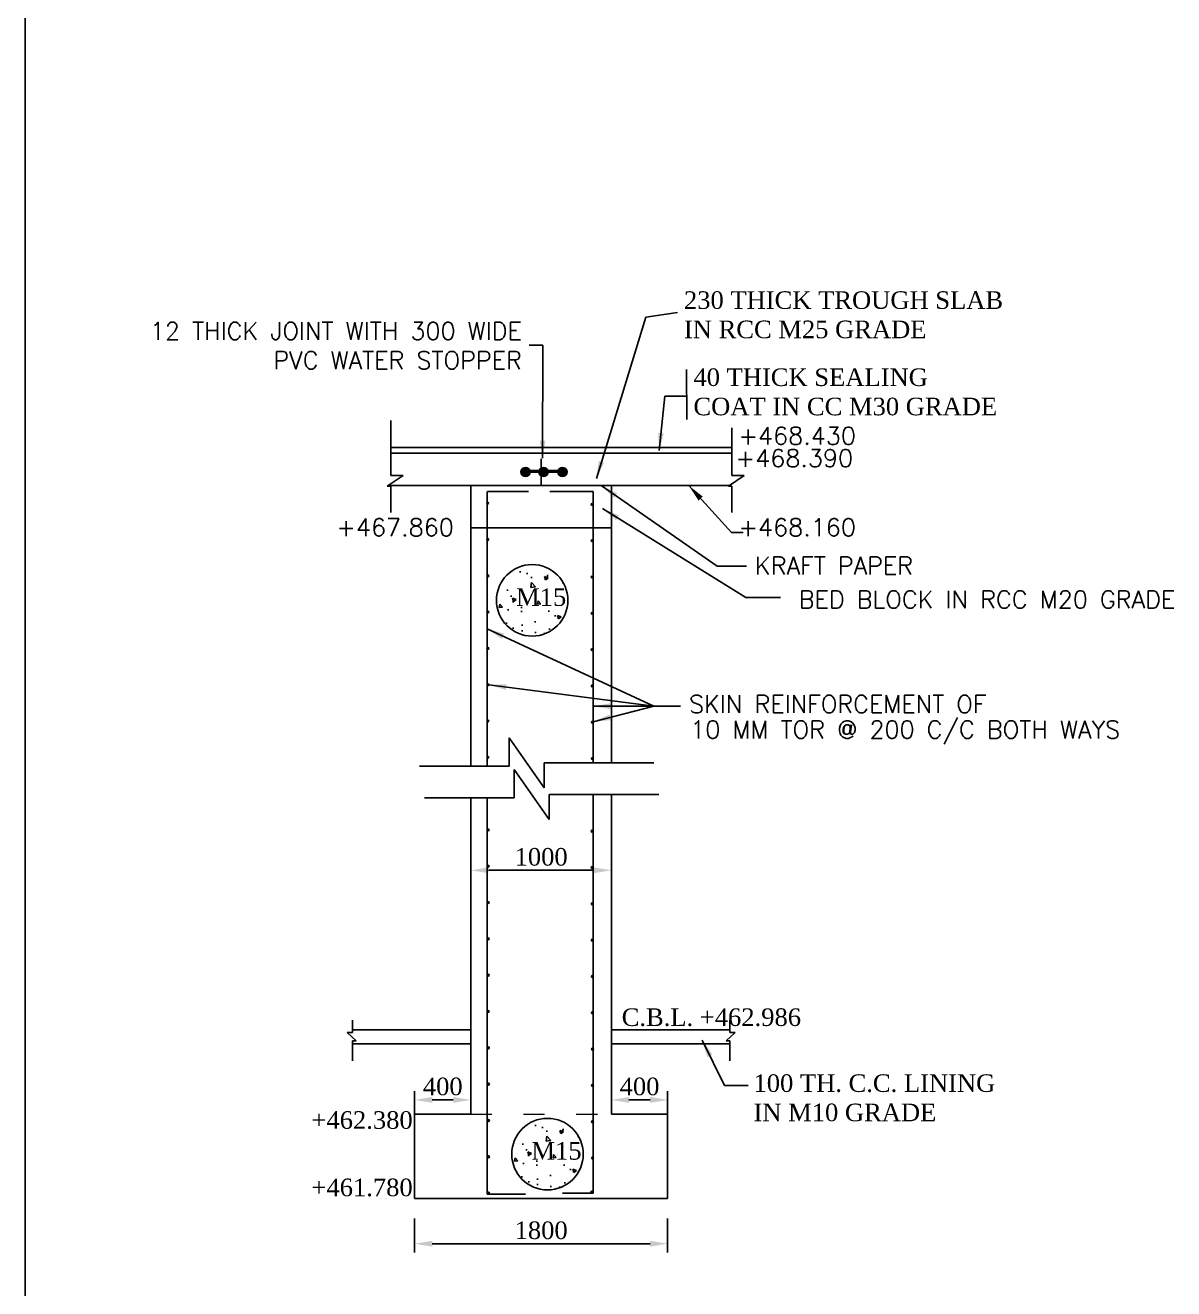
# Model space of a CAD drawing. Header units: millimetres. Extents: x 80 to 6605, y 46 to 2491.
# Drawn here: x 5550.8 to 5714.2, y 318.1 to 497.8 of the extents above; entities that cross this region are included whole.
import ezdxf

# ---------------------------------------------------------------- set-up
doc = ezdxf.new("R2010")
doc.units = ezdxf.units.MM
doc.linetypes.add('ACAD_ISO03W100', pattern=[30, 12, -18])
doc.layers.add('TEXT_GENERAL', color=4, linetype='Continuous')
doc.styles.add('ROMANS', font='romans.shx', dxfattribs={"height": 2.5})
doc.styles.get("Standard").update_dxf_attribs({"font": 'times.ttf', "height": 2.5})
doc.styles.add('TNR_2.5', font='times.ttf', dxfattribs={"height": 2.5})
doc.dimstyles.new('ISO-25', dxfattribs={"dimtxt": 2.5, "dimasz": 2.5, "dimexe": 1.25, "dimexo": 0.625, "dimtad": 1, "dimlfac": 25, "dimtxsty": 'Standard', "dimcen": 2.5, "dimadec": 0, "dimazin": 0, "dimtfac": 1, "dimtmove": 0, "dimatfit": 3, "dimfxl": 1, "dimarcsym": 0})
doc.dimstyles.new('STYLE_ESH', dxfattribs={"dimtxt": 2.5, "dimasz": 2.5, "dimexe": 1, "dimexo": 0.625, "dimtad": 0, "dimtih": 1, "dimtoh": 1, "dimdec": 0, "dimlfac": 100, "dimzin": 9, "dimdsep": 46, "dimtxsty": 'TNR_2.5', "dimcen": 2.5, "dimadec": 0, "dimazin": 2, "dimtfac": 1, "dimtdec": 0, "dimtofl": 0, "dimtmove": 2, "dimatfit": 3, "dimfxl": 1, "dimarcsym": 0})

# ---------------------------------------------------------------- blocks, each defined once
blk = doc.blocks.new('*D141')
at = {"color": 0, "lineweight": -2, "ltscale": 6, "transparency": 16777216}
for p, q in [((5606.22, 328.08), (5606.22, 323.23)), ((5642.22, 328.08), (5642.22, 323.23)), ((5608.72, 324.48), (5639.72, 324.48))]:
    blk.add_line(p, q, dxfattribs=at)
at = {"color": 0, "ltscale": 6, "transparency": 16777216}
for points in [[(5608.72, 324.89), (5608.72, 324.06), (5606.22, 324.48)], [(5639.72, 324.89), (5639.72, 324.06), (5642.22, 324.48)]]:
    blk.add_solid(points, dxfattribs=at)
at = {"layer": 'Defpoints', "color": 0, "ltscale": 6, "transparency": 16777216}
for p in [(5606.22, 328.7), (5642.22, 328.7), (5642.22, 324.48)]:
    blk.add_point(p, dxfattribs=at)
at = {"color": 0, "ltscale": 6, "transparency": 16777216, "insert": (5624.22, 326.37), "char_height": 2.5, "attachment_point": 5}
blk.add_mtext('1800', dxfattribs=at)
blk = doc.blocks.new('*D142')
at = {"color": 0, "lineweight": -2, "ltscale": 6, "transparency": 16777216}
for p, q in [((5634.22, 344.04), (5634.22, 346.18)), ((5642.22, 341.71), (5642.22, 346.18)), ((5639.72, 344.93), (5636.72, 344.93))]:
    blk.add_line(p, q, dxfattribs=at)
at = {"color": 0, "ltscale": 6, "transparency": 16777216}
for points in [[(5636.72, 345.35), (5636.72, 344.51), (5634.22, 344.93)], [(5639.72, 345.35), (5639.72, 344.51), (5642.22, 344.93)]]:
    blk.add_solid(points, dxfattribs=at)
at = {"layer": 'Defpoints', "color": 0, "ltscale": 6, "transparency": 16777216}
for p in [(5634.22, 344.93), (5634.22, 343.41), (5642.22, 341.09)]:
    blk.add_point(p, dxfattribs=at)
at = {"color": 0, "ltscale": 6, "transparency": 16777216, "insert": (5638.22, 346.83), "char_height": 2.5, "attachment_point": 5}
blk.add_mtext('400', dxfattribs=at)
blk = doc.blocks.new('*D140')
at = {"color": 0, "lineweight": -2, "ltscale": 6, "transparency": 16777216}
for p, q in [((5606.22, 341.71), (5606.22, 346.18)), ((5614.22, 344.04), (5614.22, 346.18)), ((5608.72, 344.93), (5611.72, 344.93))]:
    blk.add_line(p, q, dxfattribs=at)
at = {"color": 0, "ltscale": 6, "transparency": 16777216}
for points in [[(5608.72, 345.35), (5608.72, 344.51), (5606.22, 344.93)], [(5611.72, 345.35), (5611.72, 344.51), (5614.22, 344.93)]]:
    blk.add_solid(points, dxfattribs=at)
at = {"layer": 'Defpoints', "color": 0, "ltscale": 6, "transparency": 16777216}
for p in [(5614.22, 344.93), (5614.22, 343.41), (5606.22, 341.09)]:
    blk.add_point(p, dxfattribs=at)
at = {"color": 0, "ltscale": 6, "transparency": 16777216, "insert": (5610.22, 346.83), "char_height": 2.5, "attachment_point": 5}
blk.add_mtext('400', dxfattribs=at)
blk = doc.blocks.new('*D143')
at = {"color": 0, "lineweight": -2, "ltscale": 6, "transparency": 16777216}
for p, q in [((5614.22, 378.22), (5614.22, 378.84)), ((5631.72, 377.59), (5616.72, 377.59)), ((5634.22, 374.38), (5634.22, 378.84))]:
    blk.add_line(p, q, dxfattribs=at)
at = {"color": 0, "ltscale": 6, "transparency": 16777216}
for points in [[(5616.72, 378.01), (5616.72, 377.18), (5614.22, 377.59)], [(5631.72, 378.01), (5631.72, 377.18), (5634.22, 377.59)]]:
    blk.add_solid(points, dxfattribs=at)
at = {"layer": 'Defpoints', "color": 0, "ltscale": 6, "transparency": 16777216}
for p in [(5614.22, 377.59), (5614.22, 377.59), (5634.22, 373.75)]:
    blk.add_point(p, dxfattribs=at)
at = {"color": 0, "ltscale": 6, "transparency": 16777216, "insert": (5624.22, 379.49), "char_height": 2.5, "attachment_point": 5}
blk.add_mtext('1000', dxfattribs=at)

msp = doc.modelspace()

# ---------------------------------------------------------------- hatches: boundary and pattern name
for points in [[(5622.63909, 434.25625, 1), (5621.34194, 434.25625, 1)], [(5625.19832, 434.25625, 1), (5623.90117, 434.25625, 1)], [(5627.90299, 434.25625, 1), (5626.60584, 434.25625, 1)]]:
    msp.add_hatch(color=0).paths.add_polyline_path(points)
h = msp.add_hatch(color=256)
h.set_gradient(color1=(0, 0, 31), one_color=1, tint=1)
edge = h.paths.add_edge_path()
edge.add_arc((5616.61196, 429.81639), 0.128, 0, 360)
h = msp.add_hatch(color=256)
h.set_gradient(color1=(0, 0, 31), one_color=1, tint=1)
edge = h.paths.add_edge_path()
edge.add_arc((5631.4605, 429.64035), 0.128, 0, 360)
h = msp.add_hatch(color=256)
h.set_gradient(color1=(0, 0, 31), one_color=1, tint=1)
edge = h.paths.add_edge_path()
edge.add_arc((5616.61875, 424.65117), 0.128, 0, 360)
h = msp.add_hatch(color=256)
h.set_gradient(color1=(0, 0, 31), one_color=1, tint=1)
edge = h.paths.add_edge_path()
edge.add_arc((5631.46729, 424.47513), 0.128, 0, 360)
h = msp.add_hatch()
h.set_pattern_fill('AR-CONC', color=0, scale=0.03, style=0)
h.set_pattern_definition([(130, (5706.875, 309.9454), (-5.46554, -0.47817), [0.5715, -6.2865]), (185, (5706.875, 309.9454), (1.05728, 5.7317), [0.4572, -5.0292]), (79.549, (5706.4194, 309.9055), (-4.40828, 5.2535), [0.4857, -5.3427]), (133.816, (5706.875, 311.4694), (-8.13237, -1.26127), [0.85725, -9.42975]), (83.3644, (5706.197, 311.364), (-7.12213, 7.42277), [0.72855, -8.01405]), (188.816, (5706.875, 311.469), (-7.12214, 7.42275), [0.6858, -7.5438]), (159, (5706.113, 311.0884), (-4.54845, -3.06797), [0.5715, -6.2865]), (214, (5706.113, 311.0884), (-1.85406, 5.52564), [0.4572, -5.0292]), (108.5486, (5705.734, 310.8327), (-6.4025, 2.45769), [0.4857, -5.3427]), (142.5, (5706.875, 309.9454), (-0.092658, 2.53665), [0, -4.96824, 0, -5.1054, 0, -5.04825]), (172.5, (5706.875, 309.9454), (-2.00459, 3.005417), [0, -2.91084, 0, -4.85394, 0, -1.92405]), (212.5, (5708.5742, 309.9454), (-4.067718, -0.171862), [0, -1.905, 0, -5.9436, 0, -7.8867]), (222.5, (5709.336, 309.9454), (-4.443875, 0.762795), [0, -2.4765, 0, -3.94716, 0, -5.6007])])
h.paths.add_polyline_path([(5618.73402, 418.85413, -0.346392158), (5624.73402, 420.75102), (5624.73402, 411.23261, -0.346392158), (5618.73402, 413.12949)])
h.paths.add_polyline_path([(5624.73402, 420.75102, -0.312101352), (5628.02532, 415.99181, -0.312101352), (5624.73402, 411.23261)])
h.paths.add_polyline_path([(5617.85224, 415.99181, -0.150541428), (5618.73402, 418.85413), (5618.73402, 413.12949, -0.150541428)])
h = msp.add_hatch(color=256)
h.set_gradient(color1=(0, 0, 31), one_color=1, tint=1)
edge = h.paths.add_edge_path()
edge.add_arc((5616.62554, 419.48596), 0.128, 0, 360)
h = msp.add_hatch(color=256)
h.set_gradient(color1=(0, 0, 31), one_color=1, tint=1)
edge = h.paths.add_edge_path()
edge.add_arc((5631.47409, 419.30991), 0.128, 0, 360)
h = msp.add_hatch(color=256)
h.set_gradient(color1=(0, 0, 31), one_color=1, tint=1)
edge = h.paths.add_edge_path()
edge.add_arc((5616.63234, 414.32074), 0.128, 0, 360)
h = msp.add_hatch(color=256)
h.set_gradient(color1=(0, 0, 31), one_color=1, tint=1)
edge = h.paths.add_edge_path()
edge.add_arc((5631.48088, 414.14469), 0.128, 0, 360)
h = msp.add_hatch(color=256)
h.set_gradient(color1=(0, 0, 31), one_color=1, tint=1)
edge = h.paths.add_edge_path()
edge.add_arc((5616.63913, 409.15552), 0.128, 0, 360)
h = msp.add_hatch(color=256)
h.set_gradient(color1=(0, 0, 31), one_color=1, tint=1)
edge = h.paths.add_edge_path()
edge.add_arc((5631.48767, 408.97947), 0.128, 0, 360)
h = msp.add_hatch(color=256)
h.set_gradient(color1=(0, 0, 31), one_color=1, tint=1)
edge = h.paths.add_edge_path()
edge.add_arc((5616.64592, 403.9903), 0.128, 0, 360)
h = msp.add_hatch(color=256)
h.set_gradient(color1=(0, 0, 31), one_color=1, tint=1)
edge = h.paths.add_edge_path()
edge.add_arc((5631.49447, 403.81425), 0.128, 0, 360)
h = msp.add_hatch(color=256)
h.set_gradient(color1=(0, 0, 31), one_color=1, tint=1)
edge = h.paths.add_edge_path()
edge.add_arc((5616.65271, 398.82508), 0.128, 0, 360)
h = msp.add_hatch(color=256)
h.set_gradient(color1=(0, 0, 31), one_color=1, tint=1)
edge = h.paths.add_edge_path()
edge.add_arc((5631.50126, 398.64903), 0.128, 0, 360)
h = msp.add_hatch(color=256)
h.set_gradient(color1=(0, 0, 31), one_color=1, tint=1)
edge = h.paths.add_edge_path()
edge.add_arc((5616.65951, 393.65986), 0.128, 0, 360)
h = msp.add_hatch(color=256)
h.set_gradient(color1=(0, 0, 31), one_color=1, tint=1)
edge = h.paths.add_edge_path()
edge.add_arc((5631.50805, 393.48382), 0.128, 0, 360)
h = msp.add_hatch(color=256)
h.set_gradient(color1=(0, 0, 31), one_color=1, tint=1)
edge = h.paths.add_edge_path()
edge.add_arc((5616.67309, 383.32943), 0.128, 0, 360)
h = msp.add_hatch(color=256)
h.set_gradient(color1=(0, 0, 31), one_color=1, tint=1)
edge = h.paths.add_edge_path()
edge.add_arc((5631.47693, 383.15338), 0.128, 0, 360)
h = msp.add_hatch(color=256)
h.set_gradient(color1=(0, 0, 31), one_color=1, tint=1)
edge = h.paths.add_edge_path()
edge.add_arc((5616.67988, 378.16421), 0.128, 0, 360)
h = msp.add_hatch(color=256)
h.set_gradient(color1=(0, 0, 31), one_color=1, tint=1)
edge = h.paths.add_edge_path()
edge.add_arc((5631.48372, 377.98816), 0.128, 0, 360)
h = msp.add_hatch(color=256)
h.set_gradient(color1=(0, 0, 31), one_color=1, tint=1)
edge = h.paths.add_edge_path()
edge.add_arc((5616.68668, 372.99899), 0.128, 0, 360)
h = msp.add_hatch(color=256)
h.set_gradient(color1=(0, 0, 31), one_color=1, tint=1)
edge = h.paths.add_edge_path()
edge.add_arc((5631.49051, 372.82294), 0.128, 0, 360)
h = msp.add_hatch(color=256)
h.set_gradient(color1=(0, 0, 31), one_color=1, tint=1)
edge = h.paths.add_edge_path()
edge.add_arc((5616.69347, 367.83377), 0.128, 0, 360)
h = msp.add_hatch(color=256)
h.set_gradient(color1=(0, 0, 31), one_color=1, tint=1)
edge = h.paths.add_edge_path()
edge.add_arc((5631.49731, 367.65772), 0.128, 0, 360)
h = msp.add_hatch(color=256)
h.set_gradient(color1=(0, 0, 31), one_color=1, tint=1)
edge = h.paths.add_edge_path()
edge.add_arc((5616.70026, 362.66855), 0.128, 0, 360)
h = msp.add_hatch(color=256)
h.set_gradient(color1=(0, 0, 31), one_color=1, tint=1)
edge = h.paths.add_edge_path()
edge.add_arc((5631.5041, 362.4925), 0.128, 0, 360)
h = msp.add_hatch(color=256)
h.set_gradient(color1=(0, 0, 31), one_color=1, tint=1)
edge = h.paths.add_edge_path()
edge.add_arc((5616.70706, 357.50333), 0.128, 0, 360)
h = msp.add_hatch(color=256)
h.set_gradient(color1=(0, 0, 31), one_color=1, tint=1)
edge = h.paths.add_edge_path()
edge.add_arc((5631.51089, 357.32729), 0.128, 0, 360)
h = msp.add_hatch(color=256)
h.set_gradient(color1=(0, 0, 31), one_color=1, tint=1)
edge = h.paths.add_edge_path()
edge.add_arc((5616.71385, 352.33812), 0.128, 0, 360)
h = msp.add_hatch(color=256)
h.set_gradient(color1=(0, 0, 31), one_color=1, tint=1)
edge = h.paths.add_edge_path()
edge.add_arc((5631.51768, 352.16207), 0.128, 0, 360)
h = msp.add_hatch(color=256)
h.set_gradient(color1=(0, 0, 31), one_color=1, tint=1)
edge = h.paths.add_edge_path()
edge.add_arc((5616.72064, 347.1729), 0.128, 0, 360)
h = msp.add_hatch(color=256)
h.set_gradient(color1=(0, 0, 31), one_color=1, tint=1)
edge = h.paths.add_edge_path()
edge.add_arc((5631.52448, 346.99685), 0.128, 0, 360)
h = msp.add_hatch(color=256)
h.set_gradient(color1=(0, 0, 31), one_color=1, tint=1)
edge = h.paths.add_edge_path()
edge.add_arc((5616.72743, 342.00768), 0.128, 0, 360)
h = msp.add_hatch()
h.set_pattern_fill('AR-CONC', color=0, scale=0.03, style=0)
h.set_pattern_definition([(130, (5709.061, 231.177), (-5.46554, -0.47817), [0.5715, -6.2865]), (185, (5709.061, 231.177), (1.05728, 5.7317), [0.4572, -5.0292]), (79.549, (5708.6056, 231.137), (-4.40828, 5.2535), [0.4857, -5.3427]), (133.816, (5709.061, 232.701), (-8.13237, -1.26127), [0.85725, -9.42975]), (83.3644, (5708.3834, 232.596), (-7.12213, 7.42277), [0.72855, -8.01405]), (188.816, (5709.061, 232.701), (-7.12214, 7.42275), [0.6858, -7.5438]), (159, (5708.299, 232.32), (-4.54845, -3.06797), [0.5715, -6.2865]), (214, (5708.299, 232.32), (-1.85406, 5.52564), [0.4572, -5.0292]), (108.5486, (5707.92, 232.0644), (-6.4025, 2.45769), [0.4857, -5.3427]), (142.5, (5709.0611, 231.177), (-0.092658, 2.53665), [0, -4.96824, 0, -5.1054, 0, -5.04825]), (172.5, (5709.061, 231.177), (-2.00459, 3.005417), [0, -2.91084, 0, -4.85394, 0, -1.92405]), (212.5, (5710.7604, 231.177), (-4.067718, -0.171862), [0, -1.905, 0, -5.9436, 0, -7.8867]), (222.5, (5711.5224, 231.177), (-4.443875, 0.762795), [0, -2.4765, 0, -3.94716, 0, -5.6007])])
h.paths.add_polyline_path([(5620.92021, 340.0858, -0.346392158), (5626.92021, 341.98269), (5626.92021, 332.46427, -0.346392158), (5620.92021, 334.36116)])
h.paths.add_polyline_path([(5626.92021, 341.98269, -0.312101352), (5630.21152, 337.22348, -0.312101352), (5626.92021, 332.46427)])
h.paths.add_polyline_path([(5620.03843, 337.22348, -0.150541428), (5620.92021, 340.0858), (5620.92021, 334.36116, -0.150541428)])
h = msp.add_hatch(color=256)
h.set_gradient(color1=(0, 0, 31), one_color=1, tint=1)
edge = h.paths.add_edge_path()
edge.add_arc((5631.53127, 341.83163), 0.128, 0, 360)
h = msp.add_hatch(color=256)
h.set_gradient(color1=(0, 0, 31), one_color=1, tint=1)
edge = h.paths.add_edge_path()
edge.add_arc((5616.73423, 336.84246), 0.128, 0, 360)
h = msp.add_hatch(color=256)
h.set_gradient(color1=(0, 0, 31), one_color=1, tint=1)
edge = h.paths.add_edge_path()
edge.add_arc((5631.53806, 336.66641), 0.128, 0, 360)
h = msp.add_hatch(color=256)
h.set_gradient(color1=(0, 0, 31), one_color=1, tint=1)
edge = h.paths.add_edge_path()
edge.add_arc((5616.73423, 331.67741), 0.128, 0, 360)
h = msp.add_hatch(color=256)
h.set_gradient(color1=(0, 0, 31), one_color=1, tint=1)
edge = h.paths.add_edge_path()
edge.add_arc((5631.41821, 331.81705), 0.128, 0, 360)

# ---------------------------------------------------------------- linework, layer by layer
at = {"color": 0}
for p, q in [((5550.81445, 685.66503), (5550.81445, 95.66503)), ((5644.89486, 448.82629), (5644.97041, 441.72951)), ((5627.87818, 434.44946), (5621.34202, 434.44946)), ((5627.87818, 434.36617), (5621.34202, 434.36617)), ((5627.87818, 434.36617), (5621.34202, 434.36617)), ((5627.87818, 434.32617), (5621.34202, 434.32617)), ((5627.87818, 434.32617), (5621.34202, 434.32617)), ((5627.87818, 434.28617), (5621.34202, 434.28617)), ((5627.87818, 434.28617), (5621.34202, 434.28617)), ((5627.87818, 434.24617), (5621.34202, 434.24617)), ((5627.87818, 434.24617), (5621.34202, 434.24617)), ((5619.6813, 392.40254), (5619.6813, 396.42325)), ((5619.6813, 396.42325), (5624.65186, 389.32786)), ((5606.89988, 392.40254), (5619.6813, 392.40254)), ((5620.39139, 391.9295), (5625.36195, 384.83411)), ((5620.39139, 387.90878), (5620.39139, 391.9295)), ((5624.65186, 389.32786), (5624.65186, 392.87556)), ((5624.65186, 392.87556), (5640.27361, 392.87556)), ((5625.36195, 384.83411), (5625.36195, 388.3818)), ((5625.36195, 388.3818), (5640.9837, 388.3818)), ((5607.60997, 387.90878), (5620.39139, 387.90878))]:
    msp.add_line(p, q, dxfattribs=at)
at = {"color": 0, "ltscale": 6}
for p, q in [((5602.81953, 441.57152), (5602.81953, 433.76585)), ((5651.3695, 440.50761), (5651.3695, 433.76585)), ((5602.81953, 437.71446), (5651.3695, 437.71446)), ((5602.81953, 436.91446), (5651.3695, 436.91446)), ((5624.21945, 432.31446), (5624.21945, 436.11446)), ((5604.57417, 433.76585), (5602.32768, 432.23717)), ((5602.81953, 433.76585), (5604.57417, 433.76585)), ((5653.12414, 433.76585), (5650.87764, 432.23717)), ((5651.3695, 433.76585), (5653.12414, 433.76585)), ((5602.32768, 432.23717), (5602.81953, 432.23717)), ((5602.44127, 432.31446), (5650.99123, 432.31446)), ((5602.81953, 432.23717), (5602.81953, 428.47466)), ((5614.21945, 432.31446), (5614.21945, 392.40254)), ((5614.21945, 432.31446), (5634.21945, 432.31446)), ((5616.53678, 431.45101), (5616.53678, 392.40254)), ((5631.60259, 431.45101), (5631.60259, 392.87556)), ((5634.21945, 432.31446), (5634.21945, 392.87556)), ((5650.87764, 432.23717), (5651.3695, 432.23717)), ((5651.3695, 432.23717), (5651.3695, 428.47466)), ((5614.21945, 426.31446), (5634.21945, 426.31446)), ((5631.60259, 388.3818), (5631.60259, 331.66883)), ((5634.21945, 388.3818), (5634.21945, 342.91446)), ((5614.21945, 387.90878), (5614.21945, 342.91446)), ((5616.53678, 387.90878), (5616.53678, 331.54444)), ((5597.37812, 356.28505), (5597.37812, 354.51692)), ((5651.06078, 356.28505), (5651.06078, 354.51692)), ((5597.37812, 354.51692), (5596.61977, 354.51692)), ((5596.61977, 354.51692), (5597.88367, 353.33817)), ((5597.37812, 354.91446), (5614.21945, 354.91446)), ((5634.21945, 354.91446), (5650.99123, 354.91446)), ((5651.81913, 354.51692), (5650.55523, 353.33817)), ((5651.06078, 354.51692), (5651.81913, 354.51692)), ((5597.88367, 353.33817), (5597.37812, 353.33817)), ((5597.37812, 353.33817), (5597.37812, 350.47549)), ((5597.37812, 352.91446), (5614.21945, 352.91446)), ((5634.21945, 352.91446), (5650.99123, 352.91446)), ((5650.55523, 353.33817), (5651.06078, 353.33817)), ((5651.06078, 353.33817), (5651.06078, 350.47549)), ((5606.21945, 342.91446), (5606.21945, 330.91446)), ((5614.21945, 342.91446), (5606.21945, 342.91446)), ((5634.21945, 342.91446), (5642.21945, 342.91446)), ((5642.21945, 342.91446), (5642.21945, 330.91446)), ((5606.21945, 330.91446), (5642.21945, 330.91446))]:
    msp.add_line(p, q, dxfattribs=at)
for p, q in [((5616.59843, 431.45101), (5622.41605, 431.45101)), ((5631.60259, 431.45101), (5625.4409, 431.45101)), ((5640.24855, 400.93962), (5644.03346, 400.93962)), ((5616.53678, 331.54444), (5621.99868, 331.54444)), ((5627.2761, 331.66883), (5631.60259, 331.66883))]:
    msp.add_line(p, q)
at = {"color": 0}
for centre, radius in [((5621.99052, 434.25625), 0.64857), ((5624.54975, 434.25625), 0.64857), ((5627.25441, 434.25625), 0.64857), ((5622.93878, 415.99181), 5.08654), ((5625.12498, 337.22348), 5.08654)]:
    msp.add_circle(centre, radius, dxfattribs=at)
for centre in [(5616.61196, 429.81639), (5631.4605, 429.64035), (5616.61875, 424.65117), (5631.46729, 424.47513), (5616.62554, 419.48596), (5631.47409, 419.30991), (5616.63234, 414.32074), (5631.48088, 414.14469), (5616.63913, 409.15552), (5631.48767, 408.97947), (5616.64592, 403.9903), (5631.49447, 403.81425), (5616.65271, 398.82508), (5631.50126, 398.64903), (5616.65951, 393.65986), (5631.50805, 393.48382), (5616.67309, 383.32943), (5631.47693, 383.15338), (5616.67988, 378.16421), (5631.48372, 377.98816), (5616.68668, 372.99899), (5631.49051, 372.82294), (5616.69347, 367.83377), (5631.49731, 367.65772), (5616.70026, 362.66855), (5631.5041, 362.4925), (5616.70706, 357.50333), (5631.51089, 357.32729), (5616.71385, 352.33812), (5631.51768, 352.16207), (5616.72064, 347.1729), (5631.52448, 346.99685), (5616.72743, 342.00768), (5631.53127, 341.83163), (5616.73423, 336.84246), (5631.53806, 336.66641), (5616.73423, 331.67741), (5631.41821, 331.81705)]:
    msp.add_circle(centre, 0.128)
at = {"layer": 'TEXT_GENERAL', "color": 0, "linetype": 'ACAD_ISO03W100', "lineweight": 9, "ltscale": 0.25}
msp.add_line((5614.21945, 342.91446), (5634.21945, 342.91446), dxfattribs=at)

# ---------------------------------------------------------------- texts
at = {"color": 0, "style": 'ROMANS'}
for s, p in [('+468.430', (5652.29894, 438.14146)), ('+468.390', (5651.89388, 434.9692)), ('+467.860', (5595.0792, 425.12488)), ('+468.160', (5652.29894, 425.12488))]:
    msp.add_text(s, height=2.5, dxfattribs=at).set_placement(p)
at = {"color": 0, "char_height": 2.5, "attachment_point": 1}
for s, insert in [('230 THICK TROUGH SLAB\\PIN RCC M25 GRADE', (5644.53988, 459.94938)), ('40 THICK SEALING\\PCOAT IN CC M30 GRADE', (5645.89016, 448.98099))]:
    msp.add_mtext(s, dxfattribs=dict(at, insert=insert))
at = {"color": 0, "char_height": 2.5, "style": 'ROMANS'}
for s, insert, width, attachment_point in [('{\\Fsimplex.shx|c0;12\\Fsimplex.shx|c1; THICK JOINT WITH 300 WIDE PVC WATER STOPPER}', (5621.47627, 455.5585), 57.4179079, 3), ('{\\Fsimplex.shx|c0;KRAFT PAPER}', (5654.64558, 419.66519), 160.8961, 7)]:
    msp.add_mtext(s, dxfattribs=dict(at, insert=insert, width=width, attachment_point=attachment_point))
at = {"color": 0, "char_height": 2.5}
for s, insert, width, attachment_point in [(' M15', (5627.78944, 417.70083), 33.227, 3), ('C.B.L. +462.986', (5635.67814, 357.94947), 26.0851, 1), ('100 TH. C.C. LINING IN M10 GRADE', (5654.43769, 348.56783), 35, 1), ('+462.380', (5591.54054, 343.32241), 26.0851, 1), (' M15', (5629.97564, 338.9325), 33.227, 3), ('+461.780', (5591.54054, 333.73766), 26.0851, 1)]:
    msp.add_mtext(s, dxfattribs=dict(at, insert=insert, width=width, attachment_point=attachment_point))
at = {"color": 0, "char_height": 2.5, "attachment_point": 7, "style": 'ROMANS'}
for s, insert in [('{\\Fsimplex.shx;BED BLOCK} {\\Fsimplex.shx;IN RCC M20} {\\Fsimplex.shx;GRADE}', (5660.87356, 414.86129)), ('{\\Fsimplex|c0;SKIN REINFORCEMENT OF }', (5645.26301, 399.9804)), ('{\\Fsimplex|c0;10 MM TOR @ 200 C/C BOTH WAYS}', (5645.43459, 395.52337))]:
    msp.add_mtext(s, dxfattribs=dict(at, insert=insert))

# ---------------------------------------------------------------- dimensions: what is measured, and where the dimension line sits
at = {"color": 0, "ltscale": 6}
dim = msp.add_linear_dim(base=(5614.21945, 377.59252), p1=(5634.21945, 373.75118), p2=(5614.21945, 377.59252), angle=180, text='1000', dimstyle='ISO-25', override={"dimtmove": 1}, dxfattribs=at)
dim.commit()
dim.dimension.update_dxf_attribs({"geometry": '*D143', "text_midpoint": (5624.21945, 379.48915)})
for base, p1, p2, text, picture, middle in [((5614.21945, 344.92907), (5606.21945, 341.08773), (5614.21945, 343.41446), '400', '*D140', (5610.21945, 346.8257)), ((5642.21945, 324.47784), (5606.21945, 328.7022), (5642.21945, 328.7022), '1800', '*D141', (5624.21945, 326.37447))]:
    dim = msp.add_linear_dim(base=base, p1=p1, p2=p2, text=text, dimstyle='ISO-25', dxfattribs=at)
    dim.commit()
    dim.dimension.update_dxf_attribs({"geometry": picture, "text_midpoint": middle})
dim = msp.add_linear_dim(base=(5634.21945, 344.92907), p1=(5642.21945, 341.08773), p2=(5634.21945, 343.41446), angle=180, text='400', dimstyle='ISO-25', dxfattribs=at)
dim.commit()
dim.dimension.update_dxf_attribs({"geometry": '*D142', "text_midpoint": (5638.21945, 346.8257)})

# ---------------------------------------------------------------- leaders
at = {"color": 0, "annotation_type": 0, "has_hookline": 1, "hookline_direction": 0, "text_width": 44.1186}
msp.add_leader([(5632.0735, 433.322), (5639.13698, 456.28973), (5643.63837, 456.94959)], dimstyle='ISO-25', override={"dimgap": 0.625, "dimtad": 0}, dxfattribs=at)
at = {"color": 0}
msp.add_leader([(5624.42305, 436.20644), (5624.4439, 452.28956), (5622.49422, 452.28956)], dimstyle='ISO-25', dxfattribs=at)
msp.add_leader([(5641.02579, 437.29928), (5641.7974, 445.05141), (5644.89486, 445.05141)], dimstyle='ISO-25', override={"dimgap": 0.625, "dimtad": 0}, dxfattribs=at)
at = {"color": 0, "ltscale": 6}
for points in [[(5632.76261, 432.31446), (5649.2529, 420.86538), (5653.4576, 420.86538)], [(5645.22637, 432.31446), (5651.31491, 425.65096), (5652.97542, 425.65096)], [(5632.9645, 429.04445), (5653.33344, 416.39221), (5658.28804, 416.39221)]]:
    msp.add_leader(points, dimstyle='ISO-25', override={"dimgap": 0.625, "dimtad": 0}, dxfattribs=at)
for points in [[(5616.53678, 411.92677), (5640.24855, 400.93962)], [(5616.77287, 403.97389), (5640.24855, 400.93962)], [(5631.60259, 400.93962), (5640.24855, 400.93962)], [(5631.60259, 398.72724), (5640.24855, 400.93962)]]:
    msp.add_leader(points, dimstyle='STYLE_ESH', override={"dimgap": 0.625, "dimtad": 0})
at = {"color": 0, "ltscale": 0.5}
msp.add_leader([(5647.12991, 353.43673), (5650.31034, 346.96121), (5653.65817, 346.96121)], dimstyle='ISO-25', override={"dimgap": 0.625, "dimtad": 0}, dxfattribs=at)

doc.saveas('drawing.dxf')
